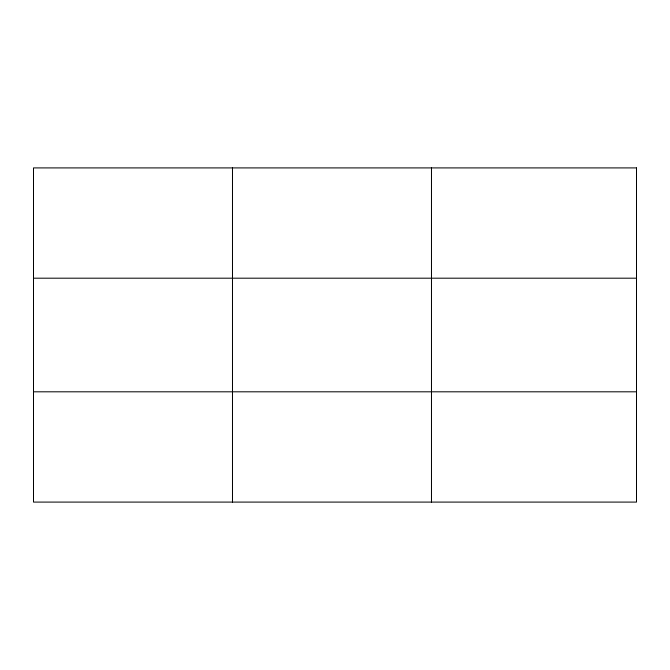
<?xml version="1.0" encoding="UTF-8"?>
<svg xmlns="http://www.w3.org/2000/svg" width="670" height="670" viewBox="0 0 670 670"><rect width="100%" height="100%" fill="white"/><g stroke="black" fill="none" stroke-linecap="round" stroke-linejoin="round"><path stroke-width="1" d="M232.49 167.91L232.49 502.09M431.48 167.91L431.48 502.09M33.5 278.192L636.5 278.192M33.5 391.808L636.5 391.808M636.5 167.91L636.5 502.09L33.5 502.09L33.5 167.91L636.5 167.91"/></g></svg>
